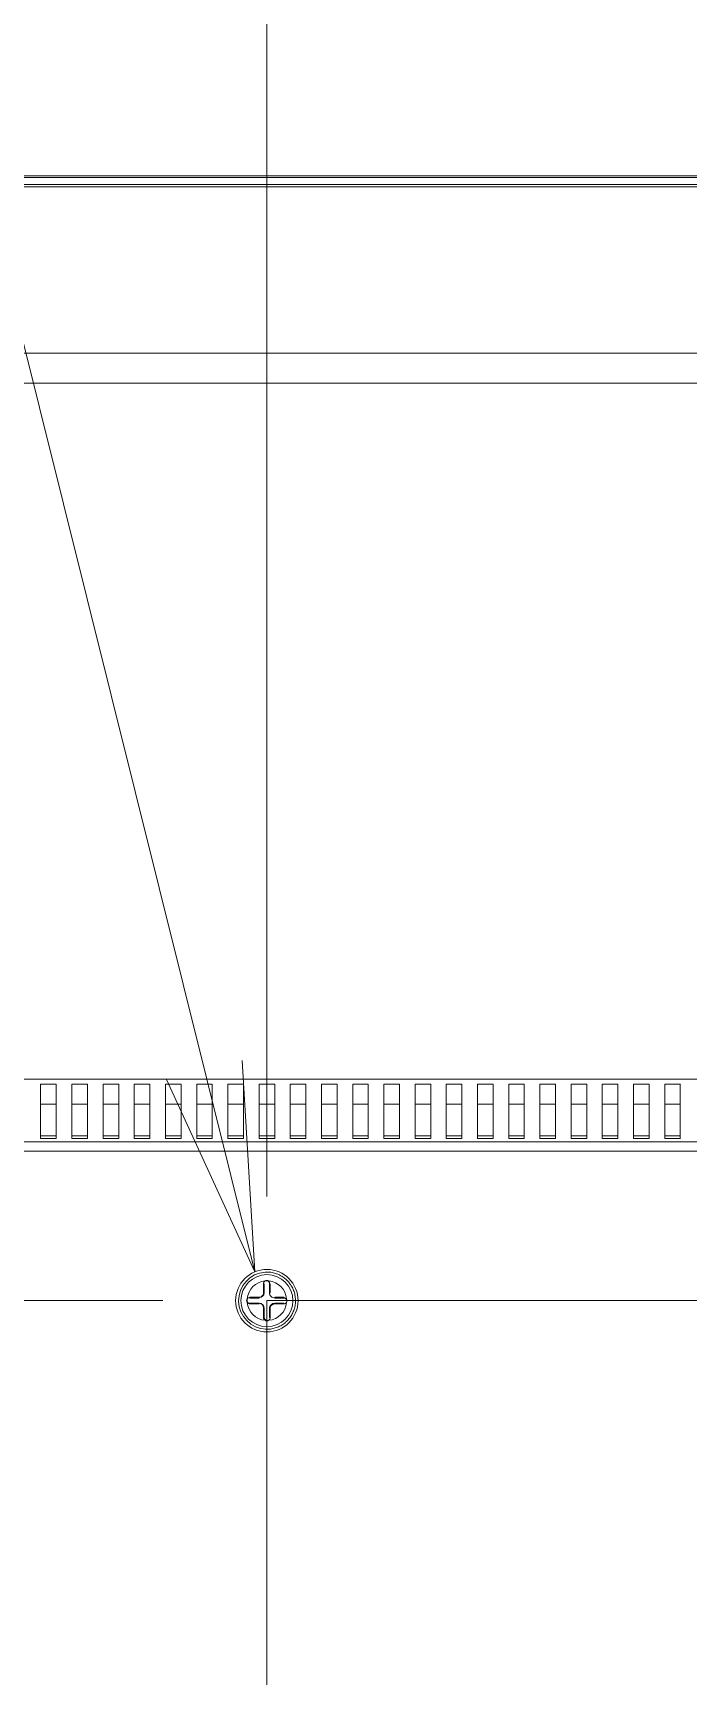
# Model space of a CAD drawing. Extents: x -382 to 1420, y -377 to 265.
# Drawn here: x -213.52 to -208.56, y -4.29 to 8.15 of the extents above; entities that cross this region are included whole.
import ezdxf

# ---------------------------------------------------------------- set-up
doc = ezdxf.new("R2010")
doc.units = 0
doc.header["$MEASUREMENT"] = 0
doc.layers.add('PDF_レイヤー 1', color=7, linetype='CONTINUOUS')

msp = doc.modelspace()

# ---------------------------------------------------------------- linework, layer by layer
at = {"layer": 'PDF_レイヤー 1', "lineweight": 0}
for points in [[(-211.83915, -1.22769), (-217.27547, 20.58857)], [(-211.74666, -0.65767), (-211.74666, 14.49723)], [(-228.42581, 6.98318), (-228.41693, 6.98415), (-228.40846, 6.98526), (-228.40044, 6.98644), (-171.47286, 6.98644)], [(-212.50641, 0.22882), (-211.83911, -1.22772), (-211.9334, 0.37159)], [(-221.78674, 0.2316), (-178.08673, 0.2316)], [(-213.34097, -0.2167), (-213.45916, -0.2167), (-213.45916, 0.19452)], [(-213.45916, 0.1945), (-213.34097, 0.1945)], [(-213.34103, 0.1945), (-213.34103, -0.21671)], [(-213.10472, -0.2167), (-213.2229, -0.2167), (-213.2229, 0.19452)], [(-213.2229, 0.1945), (-213.10472, 0.1945)], [(-213.10477, 0.1945), (-213.10477, -0.21671)], [(-212.86846, -0.2167), (-212.98664, -0.2167), (-212.98664, 0.19452)], [(-212.98664, 0.1945), (-212.86846, 0.1945)], [(-212.86852, 0.1945), (-212.86852, -0.21671)], [(-212.63234, -0.2167), (-212.75053, -0.2167), (-212.75053, 0.19452)], [(-212.75053, 0.1945), (-212.63234, 0.1945)], [(-212.6324, 0.1945), (-212.6324, -0.21671)], [(-212.39609, -0.2167), (-212.51427, -0.2167), (-212.51427, 0.19452)], [(-212.51427, 0.1945), (-212.39609, 0.1945)], [(-212.39615, 0.1945), (-212.39615, -0.21671)], [(-212.15998, -0.2167), (-212.27803, -0.2167), (-212.27803, 0.19452)], [(-212.27803, 0.1945), (-212.15998, 0.1945)], [(-212.16004, 0.1945), (-212.16004, -0.21671)], [(-211.92372, -0.2167), (-212.04191, -0.2167), (-212.04191, 0.19452)], [(-212.04191, 0.1945), (-211.92372, 0.1945)], [(-211.92378, 0.1945), (-211.92378, -0.21671)], [(-211.68747, -0.2167), (-211.80565, -0.2167), (-211.80565, 0.19452)], [(-211.80565, 0.1945), (-211.68747, 0.1945)], [(-211.68752, 0.1945), (-211.68752, -0.21671)], [(-211.45135, -0.2167), (-211.56953, -0.2167), (-211.56953, 0.19452)], [(-211.56953, 0.1945), (-211.45135, 0.1945)], [(-211.45141, 0.1945), (-211.45141, -0.21671)], [(-211.21509, -0.2167), (-211.33328, -0.2167), (-211.33328, 0.19452)], [(-211.33328, 0.1945), (-211.21509, 0.1945)], [(-211.21516, 0.1945), (-211.21516, -0.21671)], [(-210.97899, -0.2167), (-211.09703, -0.2167), (-211.09703, 0.19452)], [(-211.09703, 0.1945), (-210.97899, 0.1945)], [(-210.97904, 0.1945), (-210.97904, -0.21671)], [(-210.74273, -0.2167), (-210.86092, -0.2167), (-210.86092, 0.19452)], [(-210.86092, 0.1945), (-210.74273, 0.1945)], [(-210.74279, 0.1945), (-210.74279, -0.21671)], [(-210.50648, -0.2167), (-210.62466, -0.2167), (-210.62466, 0.19452)], [(-210.62466, 0.1945), (-210.50648, 0.1945)], [(-210.50653, 0.1945), (-210.50653, -0.21671)], [(-210.27036, -0.2167), (-210.38854, -0.2167), (-210.38854, 0.19452)], [(-210.38854, 0.1945), (-210.27036, 0.1945)], [(-210.27041, 0.1945), (-210.27041, -0.21671)], [(-210.0341, -0.2167), (-210.15228, -0.2167), (-210.15228, 0.19452)], [(-210.15228, 0.1945), (-210.0341, 0.1945)], [(-210.03416, 0.1945), (-210.03416, -0.21671)], [(-209.798, -0.2167), (-209.91604, -0.2167), (-209.91604, 0.19452)], [(-209.91604, 0.1945), (-209.798, 0.1945)], [(-209.79805, 0.1945), (-209.79805, -0.21671)], [(-209.56174, -0.2167), (-209.67992, -0.2167), (-209.67992, 0.19452)], [(-209.67992, 0.1945), (-209.56174, 0.1945)], [(-209.5618, 0.1945), (-209.5618, -0.21671)], [(-209.32548, -0.2167), (-209.44367, -0.2167), (-209.44367, 0.19452)], [(-209.44367, 0.1945), (-209.32548, 0.1945)], [(-209.32554, 0.1945), (-209.32554, -0.21671)], [(-209.08936, -0.2167), (-209.20755, -0.2167), (-209.20755, 0.19452)], [(-209.20755, 0.1945), (-209.08936, 0.1945)], [(-209.08942, 0.1945), (-209.08942, -0.21671)], [(-208.85311, -0.2167), (-208.97129, -0.2167), (-208.97129, 0.19452)], [(-208.97129, 0.1945), (-208.85311, 0.1945)], [(-208.85316, 0.1945), (-208.85316, -0.21671)], [(-208.617, -0.2167), (-208.73505, -0.2167), (-208.73505, 0.19452)], [(-208.73505, 0.1945), (-208.617, 0.1945)], [(-208.61705, 0.1945), (-208.61705, -0.21671)], [(-213.45916, 0.04248), (-213.34097, 0.04248)], [(-213.2229, 0.04248), (-213.10472, 0.04248)], [(-212.98664, 0.04248), (-212.86846, 0.04248)], [(-212.75053, 0.04248), (-212.63234, 0.04248)], [(-212.51427, 0.04248), (-212.39609, 0.04248)], [(-212.27803, 0.04248), (-212.15998, 0.04248)], [(-212.04191, 0.04248), (-211.92372, 0.04248)], [(-211.80565, 0.04248), (-211.68747, 0.04248)], [(-211.56953, 0.04248), (-211.45135, 0.04248)], [(-211.33328, 0.04248), (-211.21509, 0.04248)], [(-211.09703, 0.04248), (-210.97899, 0.04248)], [(-210.86092, 0.04248), (-210.74273, 0.04248)], [(-210.62466, 0.04248), (-210.50648, 0.04248)], [(-210.38854, 0.04248), (-210.27036, 0.04248)], [(-210.15228, 0.04248), (-210.0341, 0.04248)], [(-209.91604, 0.04248), (-209.798, 0.04248)], [(-209.67992, 0.04248), (-209.56174, 0.04248)], [(-209.44367, 0.04248), (-209.32548, 0.04248)], [(-209.20755, 0.04248), (-209.08936, 0.04248)], [(-208.97129, 0.04248), (-208.85311, 0.04248)], [(-208.73505, 0.04248), (-208.617, 0.04248)], [(-178.56113, -0.24283), (-178.56113, -0.31421), (-221.31234, -0.31421)], [(-213.45916, -0.19743), (-213.34097, -0.19743)], [(-213.2229, -0.19743), (-213.10472, -0.19743)], [(-212.98664, -0.19743), (-212.86846, -0.19743)], [(-212.75053, -0.19743), (-212.63234, -0.19743)], [(-212.51427, -0.19743), (-212.39609, -0.19743)], [(-212.27803, -0.19743), (-212.15998, -0.19743)], [(-212.04191, -0.19743), (-211.92372, -0.19743)], [(-211.80565, -0.19743), (-211.68747, -0.19743)], [(-211.56953, -0.19743), (-211.45135, -0.19743)], [(-211.33328, -0.19743), (-211.21509, -0.19743)], [(-211.09703, -0.19743), (-210.97899, -0.19743)], [(-210.86092, -0.19743), (-210.74273, -0.19743)], [(-210.62466, -0.19743), (-210.50648, -0.19743)], [(-210.38854, -0.19743), (-210.27036, -0.19743)], [(-210.15228, -0.19743), (-210.0341, -0.19743)], [(-209.91604, -0.19743), (-209.798, -0.19743)], [(-209.67992, -0.19743), (-209.56174, -0.19743)], [(-209.44367, -0.19743), (-209.32548, -0.19743)], [(-209.20755, -0.19743), (-209.08936, -0.19743)], [(-208.97129, -0.19743), (-208.85311, -0.19743)], [(-208.73505, -0.19743), (-208.617, -0.19743)], [(-211.74991, -1.22856), (-211.75241, -1.22856)], [(-211.74666, -1.22851), (-211.74832, -1.22851)], [(-211.74205, -1.22856), (-211.74343, -1.22856)], [(-211.74082, -1.22856), (-211.74207, -1.22856)], [(-211.73675, -1.22877), (-211.74078, -1.22863)], [(-211.73024, -1.22911), (-211.7258, -1.22952), (-211.71663, -1.23063), (-211.70774, -1.23202), (-211.69872, -1.23383), (-211.68997, -1.23605), (-211.68122, -1.23855), (-211.67275, -1.24147), (-211.66428, -1.2448), (-211.65594, -1.24841), (-211.65178, -1.25035), (-211.64775, -1.25244), (-211.63983, -1.25674), (-211.63192, -1.26146), (-211.62428, -1.26646), (-211.61692, -1.27174), (-211.60984, -1.2773), (-211.60289, -1.28313), (-211.59609, -1.28938), (-211.5897, -1.29577), (-211.58664, -1.2991), (-211.58067, -1.30604), (-211.57776, -1.30951), (-211.5722, -1.3166), (-211.56706, -1.3241), (-211.56206, -1.33174), (-211.5597, -1.33576), (-211.55526, -1.34368), (-211.55123, -1.35173), (-211.54762, -1.36007), (-211.54415, -1.3684), (-211.54109, -1.37701), (-211.53845, -1.38576), (-211.53623, -1.39451), (-211.53429, -1.40326), (-211.53262, -1.41228), (-211.53137, -1.42145), (-211.53068, -1.43048), (-211.53026, -1.43964), (-211.53026, -1.44867), (-211.53054, -1.4577), (-211.53123, -1.46672), (-211.53234, -1.47575), (-211.53373, -1.48464), (-211.53568, -1.49367), (-211.5379, -1.50241), (-211.54054, -1.51116), (-211.54345, -1.51977), (-211.54679, -1.52825), (-211.5504, -1.53644), (-211.55442, -1.54463), (-211.55887, -1.55269), (-211.56359, -1.56046), (-211.56845, -1.56796), (-211.57387, -1.57546), (-211.57942, -1.58255), (-211.58539, -1.58949), (-211.5915, -1.59616), (-211.59803, -1.60241), (-211.60484, -1.60852), (-211.61164, -1.61435), (-211.619, -1.6199), (-211.6265, -1.62518), (-211.63428, -1.63004), (-211.64205, -1.63462), (-211.65011, -1.63879), (-211.65816, -1.64268), (-211.66664, -1.64615), (-211.67511, -1.64935), (-211.68386, -1.65212), (-211.69261, -1.65462), (-211.70149, -1.65671), (-211.71024, -1.65851), (-211.71941, -1.65976), (-211.72844, -1.66073), (-211.73746, -1.66129)], [(-211.74571, -1.29191), (-211.74585, -1.29191), (-211.74599, -1.29191), (-211.74613, -1.29191), (-211.74627, -1.29191), (-211.74641, -1.29191), (-211.74655, -1.29191), (-211.74668, -1.29191)], [(-212.53393, -1.44502), (-236.07657, -1.44502)], [(-211.74666, -17.19167), (-211.74666, -1.44502), (-188.12709, -1.44502)], [(-211.74802, -1.66154), (-211.74663, -1.66154)], [(-211.74666, -1.64187), (-211.74666, -1.66159)], [(-211.74666, -1.66154), (-211.7436, -1.66154)]]:
    msp.add_lwpolyline(points, dxfattribs=at)
for points in [[(-223.44117, -25.76022), (-171.38649, -25.76022, 0.41431452), (-171.24868, -25.62245), (-171.24868, 6.93063, 0.41431452), (-171.38648, 7.06835), (-228.48682, 7.06835, 0.41431452), (-228.62463, 6.93063), (-228.62463, -25.62245, 0.41431452), (-228.48684, -25.76022), (-224.79078, -25.76022)], [(-171.39774, 7.05656), (-228.47562, 7.05652), (-228.42215, 7.00319), (-228.42284, 7.00264), (-228.42326, 7.00194), (-228.42368, 7.00097), (-228.42395, 7), (-228.42409, 6.99847), (-228.42437, 6.9968), (-228.42437, 6.99528), (-228.42465, 6.99319), (-228.42493, 6.99111), (-228.42506, 6.98917), (-228.42534, 6.98722), (-228.42562, 6.98528), (-228.42576, 6.98319, 0.31910596), (-228.53953, 6.86952), (-228.54036, 6.86091), (-228.54133, 6.853), (-228.54272, 6.84425), (-228.54271, -25.61062)], [(-173.14833, 5.49989), (-226.72498, 5.49989), (-226.72498, 5.72571), (-228.40046, 6.98639), (-228.40046, 7.00305), (-171.47287, 7.00305, 0.00483842)], [(-228.5594, -25.61062), (-228.55939, 6.84425), (-228.54272, 6.84425), (-227.282, 5.1687, -0.21017203), (-226.72498, 5.72571), (-173.14833, 5.72571)], [(-178.56112, -0.24287), (-221.31232, -0.24287, 0.40168178), (-221.59767, -0.52836), (-222.07207, -0.05382), (-222.07211, -17.01168)], [(-211.76063, -1.22898, 0.94367282), (-211.75289, -1.66147), (-211.75192, -1.66147)], [(-211.73269, -1.29609, -0.2507882), (-211.72699, -1.31706, 1.00143568), (-211.77188, -1.31706), (-211.76632, -1.31707), (-211.76632, -1.38595), (-211.77188, -1.38595), (-211.77188, -1.31707, -0.25394613), (-211.76049, -1.29611, 0.36092525), (-211.89562, -1.4311, 0.29700027), (-211.89557, -1.45892)], [(-211.76049, -1.29611, -0.15192253), (-211.74571, -1.29191, -0.13013063), (-211.73273, -1.29613, -0.36111111), (-211.59774, -1.43112, 0.25387221), (-211.61868, -1.42532, -1.00068568), (-211.61863, -1.47025, 0.25525258), (-211.5977, -1.45888, -0.36092537), (-211.73269, -1.594, 0.24871444), (-211.72144, -1.57296), (-211.72144, -1.50408), (-211.72699, -1.50408), (-211.72699, -1.57298), (-211.72144, -1.57298, -1.00143568), (-211.76632, -1.57298)], [(-211.87452, -1.46459, -1.00595932), (-211.87455, -1.41987, 0.25671901), (-211.89552, -1.43112)], [(-211.77188, -1.50408, 0.41580959), (-211.80565, -1.46468), (-211.87455, -1.46468), (-211.87455, -1.47024, -0.25394613), (-211.89557, -1.45892, 0.36074017), (-211.76045, -1.59405)], [(-211.76635, -1.38591, -0.41401903), (-211.80567, -1.41987), (-211.87455, -1.41987), (-211.87455, -1.42535), (-211.80567, -1.42535)], [(-211.87453, -1.47025), (-211.80565, -1.47025), (-211.80565, -1.4647, -0.41401903), (-211.76632, -1.50409), (-211.76632, -1.57298), (-211.77188, -1.57298), (-211.77188, -1.50408), (-211.76632, -1.50408)], [(-211.80565, -1.42535), (-211.80565, -1.4198, 0.41580959), (-211.7719, -1.38598)], [(-211.72696, -1.50412, -0.41461268), (-211.68752, -1.46468), (-211.68751, -1.47025), (-211.61863, -1.47025), (-211.61863, -1.46468), (-211.68751, -1.46468)], [(-211.77188, -1.57298, 0.25394613), (-211.76052, -1.59398, 0.1335735), (-211.7476, -1.59814), (-211.74746, -1.59814), (-211.74732, -1.59814), (-211.74718, -1.59814), (-211.74705, -1.59814), (-211.74691, -1.59814), (-211.74677, -1.59814), (-211.74663, -1.59814, 0.14642674), (-211.73269, -1.594)]]:
    msp.add_lwpolyline(points, format="xyb", dxfattribs=at)
msp.add_lwpolyline([(-211.72699, -1.38595), (-211.72144, -1.38594), (-211.72144, -1.31706), (-211.72699, -1.31706), (-211.72699, -1.38594, 0.41461268), (-211.68752, -1.42542), (-211.68752, -1.41987), (-211.61863, -1.4198), (-211.61864, -1.42535), (-211.68752, -1.42535, -0.41495902)], format="xyb", close=True, dxfattribs=at)
for centre, radius in [((-211.74671, -1.44509), 0.23631), ((-211.74658, -1.44494), 0.19671)]:
    msp.add_circle(centre, radius, dxfattribs=at)
for centre, radius, start, end in [((-211.68757, -1.50409), 0.03384, 89.927106, 180.072894), ((-211.61913, -1.445), 0.0255, 327.008154, 32.991846)]:
    msp.add_arc(centre, radius, start, end, dxfattribs=at)
for points in [[(-211.75439, -1.22863), (-211.75648, -1.22863), (-211.75856, -1.22877), (-211.76064, -1.22891)], [(-211.75235, -1.22856), (-211.75318, -1.22856), (-211.75374, -1.22856), (-211.75443, -1.22856)], [(-211.74828, -1.22851), (-211.74884, -1.22851), (-211.74939, -1.22851), (-211.74995, -1.22851)], [(-211.74341, -1.22856), (-211.74452, -1.22856), (-211.74563, -1.22856), (-211.7466, -1.22856)], [(-211.73499, -1.22884), (-211.73569, -1.22884), (-211.73624, -1.22884), (-211.7368, -1.22884)], [(-211.73269, -1.22898), (-211.73352, -1.22898), (-211.73435, -1.22898), (-211.73505, -1.22884)], [(-211.73024, -1.22911), (-211.73107, -1.22911), (-211.73191, -1.22911), (-211.73274, -1.22897)], [(-211.75792, -1.66128), (-211.75723, -1.66128), (-211.75653, -1.66128), (-211.75584, -1.66128)], [(-211.75588, -1.66134), (-211.75504, -1.66134), (-211.75435, -1.66134), (-211.75366, -1.66134)], [(-211.75371, -1.6614), (-211.75343, -1.6614), (-211.75316, -1.6614), (-211.75288, -1.6614)], [(-211.75195, -1.66147), (-211.75056, -1.66147), (-211.74931, -1.66147), (-211.74806, -1.66147)], [(-211.74353, -1.66154), (-211.74145, -1.66154), (-211.7395, -1.66154), (-211.73742, -1.6614)]]:
    msp.add_open_spline(points, degree=3, dxfattribs=at)

doc.saveas('drawing.dxf')
